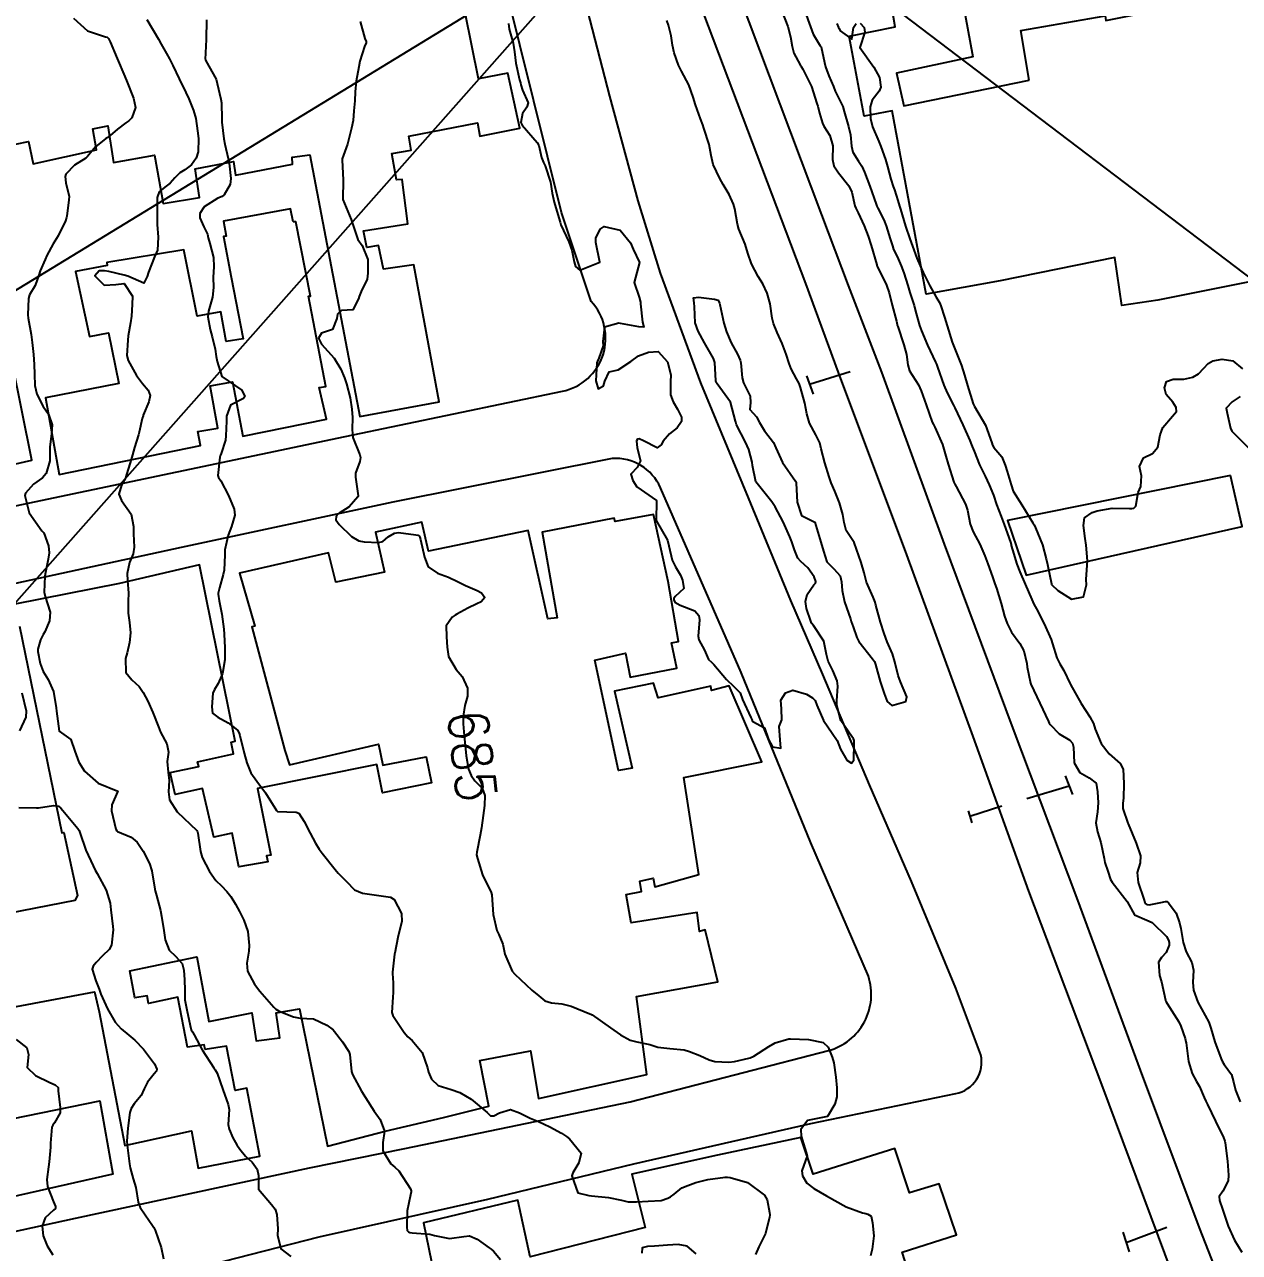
# Model space of a CAD drawing. Header units: metres. Extents: x 292545 to 299085, y 7450245 to 7463078.
# Drawn here: x 296899.3 to 297021.9, y 7453652.1 to 7453776.1 of the extents above; entities that cross this region are included whole.
import ezdxf
from ezdxf.enums import TextEntityAlignment as Align

# ---------------------------------------------------------------- set-up
doc = ezdxf.new("R2010")
doc.units = ezdxf.units.M
doc.linetypes.add('CONTINUO', pattern=[0])
for name, color, linetype in [('Cotas', 45, 'Continuous'), ('Curvas de Nivel 1m', 11, 'Continuous'), ('Curvas de Nivel 5m', 15, 'Continuous'), ('Edificações', 30, 'Continuous'), ('Linha Férrea', 20, 'Continuous'), ('Pórtico', 62, 'Continuous'), ('TEXTO', 45, 'Continuous'), ('Vias Primárias', 230, 'Continuous')]:
    doc.layers.add(name, color=color, linetype=linetype)
doc.styles.add('Style-STANDARD', font='STANDARD.shx')

msp = doc.modelspace()

# ---------------------------------------------------------------- linework, layer by layer
at = {"layer": 'Curvas de Nivel 1m', "flags": 128}
for points, elevation in [([(296904.26, 7453776.75), (296905.65, 7453775.48), (296907.48, 7453774.87), (296907.64, 7453774.84), (296907.8, 7453774.71), (296907.97, 7453774.37), (296908.67, 7453772.7), (296909.43, 7453770.86), (296909.51, 7453770.69), (296909.6, 7453770.46), (296910.3, 7453768.68), (296910.5, 7453767.75), (296910.14, 7453766.68), (296909.84, 7453766.4), (296909.55, 7453766.19), (296908.7, 7453765.54), (296907.71, 7453764.71), (296907.59, 7453764.65), (296907.53, 7453764.62), (296906.47, 7453763.77), (296905.63, 7453762.74), (296905.5, 7453762.62), (296904.34, 7453761.9), (296903.49, 7453761.01), (296903.41, 7453760.76), (296903.47, 7453760.13), (296903.8, 7453758.76), (296903.79, 7453758.42), (296903.59, 7453756.76), (296903.56, 7453756.63), (296903.43, 7453756.3), (296902.71, 7453754.77), (296902.21, 7453753.97), (296901.56, 7453752.79), (296901.38, 7453752.4), (296900.9, 7453751.26), (296900.77, 7453750.8), (296900.38, 7453749.77), (296899.82, 7453748.81), (296899.7, 7453748.45), (296899.64, 7453746.81), (296899.67, 7453746.45), (296899.97, 7453744.8), (296900.08, 7453744.01), (296900.21, 7453742.8), (296900.28, 7453741.77), (296900.31, 7453740.8), (296900.36, 7453739.67), (296900.54, 7453738.8), (296901.2, 7453737.55), (296901.72, 7453736.78), (296902.1, 7453735.69), (296902.04, 7453734.78), (296901.86, 7453733.48), (296901.88, 7453732.78), (296901.86, 7453732.06), (296901.5, 7453730.78), (296901.12, 7453730.34), (296900.2, 7453729.71), (296899.4, 7453728.81), (296899.34, 7453728.56), (296899.78, 7453726.8), (296901.06, 7453725), (296901.16, 7453724.9), (296901.26, 7453724.79), (296901.72, 7453723.46), (296901.78, 7453722.78), (296901.68, 7453722.13), (296901.41, 7453720.79), (296901.37, 7453720.41), (296901.3, 7453718.79), (296901.4, 7453718.36), (296901.89, 7453716.78), (296901.84, 7453715.89), (296901.35, 7453714.79), (296901.2, 7453714.52), (296900.92, 7453713.97), (296900.65, 7453713.05), (296900.65, 7453712.79), (296900.89, 7453711.59), (296901.19, 7453710.79), (296901.69, 7453709.97), (296902.24, 7453708.78), (296902.5, 7453707.12), (296902.54, 7453706.77), (296902.81, 7453704.77), (296903.97, 7453703.92), (296904.4, 7453702.75), (296904.78, 7453701.62), (296905.36, 7453700.73), (296906.75, 7453699.52), (296908.74, 7453698.7), (296908.13, 7453697.31), (296908.08, 7453696.71), (296908.53, 7453694.87), (296908.63, 7453694.7), (296908.69, 7453694.64), (296910.07, 7453694.06), (296910.68, 7453693.56), (296911.27, 7453692.66), (296911.91, 7453691.4), (296912.17, 7453690.65), (296912.47, 7453688.81), (296912.49, 7453688.65), (296912.62, 7453688.16), (296913.03, 7453686.65), (296913.15, 7453686.09), (296913.37, 7453684.64), (296913.5, 7453683.7), (296913.91, 7453682.64), (296914.55, 7453682.05), (296915.22, 7453681.3), (296915.38, 7453680.62), (296915.46, 7453679.67), (296915.48, 7453678.62), (296915.49, 7453677.62), (296915.68, 7453676.61), (296916.02, 7453675.05), (296916.13, 7453674.6), (296916.26, 7453674.41), (296916.45, 7453674.1), (296917.24, 7453672.59), (296918.41, 7453670.77), (296918.55, 7453670.58), (296918.74, 7453670.24), (296919.34, 7453668.57), (296919.87, 7453667.06), (296919.95, 7453666.56), (296919.85, 7453665.06), (296919.96, 7453664.56), (296920.32, 7453663.7), (296920.75, 7453662.98), (296921.04, 7453662.55), (296921.62, 7453661.85), (296922.3, 7453661.24), (296922.79, 7453660.53), (296922.92, 7453659.89), (296922.94, 7453658.52), (296924.25, 7453656.97), (296924.61, 7453656.51), (296924.78, 7453655.96), (296924.89, 7453654.5), (296924.84, 7453653.87), (296925.17, 7453652.5), (296926.19, 7453651.72)], 688), ([(296975.69, 7453777.63), (296976.36, 7453775.9), (296976.64, 7453774.88), (296976.79, 7453773.89), (296976.96, 7453773.22), (296977.62, 7453772.05), (296977.68, 7453771.93), (296977.71, 7453771.88), (296977.88, 7453771.61), (296978.74, 7453769.87), (296979.3, 7453768.14), (296979.39, 7453767.86), (296979.57, 7453767.16), (296979.85, 7453766.15), (296979.99, 7453765.85), (296980.6, 7453764.91), (296980.91, 7453763.85), (296980.87, 7453762.49), (296981.01, 7453761.84), (296981.49, 7453761.13), (296982.53, 7453759.82), (296982.82, 7453759.18), (296983.12, 7453757.82), (296983.21, 7453757.57), (296983.45, 7453757.11), (296984.05, 7453755.8), (296984.46, 7453754.76), (296984.76, 7453753.8), (296985.33, 7453751.85), (296985.35, 7453751.79), (296985.38, 7453751.73), (296986.33, 7453749.78), (296986.59, 7453749.02), (296986.9, 7453747.77), (296987.32, 7453746.17), (296987.39, 7453745.84), (296987.41, 7453745.77), (296987.46, 7453745.62), (296988.06, 7453743.76), (296988.33, 7453742.81), (296988.49, 7453741.75), (296988.64, 7453741.13), (296989.24, 7453740.19), (296989.55, 7453739.74), (296989.82, 7453739.14), (296990.32, 7453737.73), (296990.94, 7453735.97), (296991.06, 7453735.72), (296991.19, 7453735.46), (296991.97, 7453733.71), (296992.32, 7453732.54), (296992.53, 7453731.71), (296993.12, 7453729.89), (296993.18, 7453729.76), (296993.22, 7453729.7), (296993.35, 7453729.47), (296994.3, 7453727.68), (296994.5, 7453727.09), (296994.77, 7453725.67), (296995.06, 7453724.89), (296995.74, 7453723.66), (296996.24, 7453722.45), (296996.54, 7453721.65), (296997.01, 7453720.35), (296997.18, 7453719.83), (296997.26, 7453719.65), (296997.44, 7453719.2), (296997.88, 7453717.64), (296998.22, 7453716.38), (296998.49, 7453715.63), (296998.94, 7453714.76), (296999.79, 7453713.62), (297000.2, 7453712.89), (297000.47, 7453711.61), (297000.53, 7453711.24), (297000.86, 7453709.6), (297000.88, 7453709.52), (297001.8, 7453707.59), (297002.67, 7453705.75), (297002.75, 7453705.58), (297002.83, 7453705.43), (297003.74, 7453704.49), (297004.82, 7453703.87), (297005.1, 7453703.55), (297005.21, 7453703.14), (297005.27, 7453701.55), (297005.82, 7453700.59), (297006.77, 7453700.05), (297007.48, 7453699.52), (297007.63, 7453698.64), (297007.69, 7453697.52), (297007.61, 7453696.63), (297007.45, 7453695.52), (297007.63, 7453694.59), (297007.97, 7453693.52), (297008.28, 7453691.91), (297008.36, 7453691.51), (297008.65, 7453690.63), (297008.94, 7453689.8), (297009.11, 7453689.5), (297010.61, 7453687.58), (297010.65, 7453687.49), (297011.35, 7453686.23), (297012.6, 7453685.68), (297013.13, 7453685.45), (297014.58, 7453684.02), (297014.79, 7453683.65), (297014.85, 7453683.44), (297014.86, 7453683.14), (297014.56, 7453682.42), (297014.08, 7453681.92), (297013.77, 7453681.45), (297013.89, 7453680.09), (297014.08, 7453679.44), (297014.5, 7453677.6), (297014.53, 7453677.47), (297014.54, 7453677.44), (297014.66, 7453677.27), (297015.83, 7453675.42), (297016.03, 7453674.97), (297016.46, 7453673.73), (297016.55, 7453673.41), (297016.57, 7453673.29), (297016.81, 7453671.41), (297017.19, 7453670.19), (297017.62, 7453669.4), (297017.9, 7453668.9), (297018.39, 7453667.78), (297018.55, 7453667.39), (297018.71, 7453667.05), (297019.53, 7453665.38), (297020.34, 7453663.75), (297020.43, 7453663.47), (297020.46, 7453663.37), (297020.49, 7453663.21), (297020.74, 7453661.36), (297020.85, 7453659.92), (297020.8, 7453659.36), (297020.27, 7453658.32), (297019.89, 7453657.76), (297019.93, 7453657.37), (297020.25, 7453656.49), (297020.61, 7453655.37), (297020.8, 7453654.79), (297021.44, 7453653.36), (297022.2, 7453652.14)], 684), ([(296978.09, 7453777.47), (296978.65, 7453775.87), (296978.92, 7453775.13), (296979.64, 7453773.97), (296979.69, 7453773.91), (296979.71, 7453773.86), (296980.05, 7453772.28), (296980.17, 7453771.85), (296980.51, 7453770.94), (296980.96, 7453769.84), (296981.14, 7453769.39), (296981.58, 7453768.52), (296981.9, 7453767.83), (296982.06, 7453767.33), (296982.48, 7453765.82), (296982.67, 7453764.96), (296982.8, 7453763.82), (296982.93, 7453763.23), (296983.51, 7453762.32), (296983.83, 7453761.81), (296984.09, 7453761.21), (296984.63, 7453759.8), (296985.27, 7453757.98), (296985.33, 7453757.79), (296985.45, 7453757.56), (296986.06, 7453756.4), (296986.29, 7453755.78), (296986.7, 7453754.48), (296986.91, 7453753.77), (296987.03, 7453753.4), (296987.39, 7453752.68), (296987.81, 7453751.76), (296988.08, 7453751.05), (296988.47, 7453749.75), (296988.66, 7453749.07), (296989.11, 7453747.74), (296989.16, 7453747.57), (296989.32, 7453746.92), (296989.66, 7453745.74), (296989.85, 7453745.19), (296990.46, 7453743.73), (296991.27, 7453742.01), (296991.36, 7453741.82), (296991.4, 7453741.72), (296991.47, 7453741.51), (296992.11, 7453739.71), (296992.43, 7453738.91), (296993.07, 7453737.69), (296993.12, 7453737.6), (296993.21, 7453737.41), (296994.01, 7453735.68), (296994.74, 7453734.1), (296994.91, 7453733.67), (296994.98, 7453733.49), (296995.16, 7453733.05), (296995.72, 7453731.66), (296996.27, 7453730.52), (296996.69, 7453729.65), (296997.11, 7453728.59), (296997.44, 7453727.64), (296997.88, 7453726.44), (296998.19, 7453725.63), (296998.83, 7453723.84), (296998.89, 7453723.62), (296998.92, 7453723.5), (296999.04, 7453723.07), (296999.48, 7453721.62), (296999.77, 7453720.86), (297000.32, 7453719.61), (297000.98, 7453718.05), (297001.19, 7453717.6), (297001.46, 7453717.1), (297002.25, 7453715.59), (297002.93, 7453714.03), (297003.08, 7453713.58), (297003.52, 7453712.18), (297003.83, 7453711.57), (297004.23, 7453710.9), (297004.85, 7453709.55), (297004.88, 7453709.48), (297005.97, 7453707.54), (297006.84, 7453706.21), (297007.22, 7453705.53), (297007.39, 7453704.96), (297008, 7453703.52), (297008.8, 7453702.49), (297009.91, 7453701.49), (297010.21, 7453700.92), (297010.27, 7453699.49), (297010.23, 7453698), (297010.19, 7453697.49), (297010.19, 7453696.95), (297010.68, 7453695.48), (297010.69, 7453695.46), (297010.71, 7453695.4), (297011.52, 7453693.47), (297011.97, 7453692.17), (297011.94, 7453691.47), (297011.64, 7453690.49), (297011.72, 7453689.47), (297012.29, 7453687.8), (297012.41, 7453687.46), (297012.49, 7453687.34), (297012.61, 7453687.27), (297012.84, 7453687.23), (297014.02, 7453687.45), (297014.48, 7453687.58), (297014.61, 7453687.56), (297014.77, 7453687.44), (297015.55, 7453686.37), (297015.89, 7453685.42), (297016.02, 7453684.85), (297016.27, 7453683.41), (297016.56, 7453682.48), (297017.13, 7453681.4), (297017.3, 7453680.64), (297017.23, 7453679.4), (297017.32, 7453678.6), (297017.76, 7453677.4), (297018.48, 7453676.05), (297018.86, 7453675.39), (297019.06, 7453674.79), (297019.48, 7453673.38), (297020.11, 7453671.69), (297020.25, 7453671.37), (297020.42, 7453671.09), (297021.14, 7453670.09), (297021.34, 7453669.36), (297021.56, 7453668.51), (297022.02, 7453667.35)], 683), ([(296911.67, 7453776.62), (296912.82, 7453774.65), (296913.11, 7453774.12), (296913.63, 7453773.2), (296913.95, 7453772.64), (296914.28, 7453771.97), (296914.92, 7453770.63), (296915.58, 7453769.24), (296915.88, 7453768.62), (296916.38, 7453767.43), (296916.59, 7453766.61), (296916.77, 7453765.38), (296916.86, 7453764.61), (296916.85, 7453763.27), (296916.64, 7453762.61), (296916.15, 7453761.96), (296915.49, 7453761.44), (296914.98, 7453761.13), (296914.47, 7453760.63), (296914, 7453760.11), (296913.47, 7453759.68), (296912.89, 7453759.22), (296912.69, 7453758.65), (296912.7, 7453757.9), (296912.69, 7453756.65), (296912.69, 7453755.92), (296912.79, 7453754.65), (296912.72, 7453753.33), (296912.43, 7453752.65), (296911.81, 7453751.1), (296911.7, 7453750.66), (296911.36, 7453750), (296909.73, 7453750.69), (296909.36, 7453750.8), (296907.81, 7453751.16), (296907.37, 7453751.23), (296906.86, 7453751.23), (296906.39, 7453750.73), (296907.35, 7453749.81), (296908.51, 7453749.85), (296909.36, 7453749.98), (296910.21, 7453748.68), (296910.19, 7453747.83), (296910.1, 7453746.68), (296910, 7453745.99), (296909.78, 7453744.69), (296909.73, 7453744.24), (296909.63, 7453742.69), (296909.76, 7453742.18), (296910.61, 7453740.68), (296911.23, 7453739.86), (296911.78, 7453739.21), (296912, 7453738.66), (296911.87, 7453738.01), (296911.29, 7453736.67), (296911.27, 7453736.6), (296911.19, 7453736.33), (296910.88, 7453734.97), (296910.8, 7453734.67), (296910.42, 7453733.41), (296910.21, 7453732.68), (296909.96, 7453731.85), (296909.61, 7453730.69), (296909.49, 7453730.31), (296909.11, 7453729.6), (296908.84, 7453728.69), (296909.09, 7453728.05), (296910.08, 7453726.68), (296910.3, 7453725.44), (296910.32, 7453724.68), (296910.39, 7453723.33), (296910.26, 7453722.68), (296909.9, 7453721.8), (296909.68, 7453720.68), (296909.71, 7453719.96), (296909.8, 7453718.68), (296909.78, 7453717.88), (296909.77, 7453716.68), (296909.89, 7453715.73), (296909.99, 7453714.68), (296909.89, 7453713.72), (296909.66, 7453712.68), (296909.49, 7453712.09), (296909.52, 7453710.68), (296910.15, 7453709.95), (296910.87, 7453709.27), (296911.3, 7453708.67), (296911.74, 7453707.78), (296912.25, 7453706.66), (296912.82, 7453705.2), (296913.03, 7453704.65), (296913.66, 7453703.49), (296913.85, 7453702.63), (296913.7, 7453701.71), (296913.81, 7453700.63), (296913.9, 7453699.78), (296913.84, 7453698.63), (296913.95, 7453697.84), (296914.72, 7453696.62), (296916.69, 7453694.72), (296916.78, 7453694.6), (296916.82, 7453694.47), (296917.06, 7453692.6), (296917.25, 7453692.01), (296917.99, 7453690.59), (296918.63, 7453689.68), (296919.19, 7453689.13), (296919.73, 7453688.56), (296920.12, 7453688.06), (296920.61, 7453687.29), (296921.02, 7453686.55), (296921.44, 7453685.69), (296921.84, 7453684.54), (296921.98, 7453683.12), (296921.95, 7453682.54), (296921.76, 7453681.32), (296921.81, 7453680.54), (296922.51, 7453679.21), (296923.06, 7453678.52), (296924.49, 7453676.91), (296924.68, 7453676.7), (296925.01, 7453676.5), (296926.47, 7453675.93), (296927.15, 7453675.79), (296928.47, 7453675.73), (296929.83, 7453675.08), (296930.46, 7453674.6), (296930.61, 7453674.44), (296931.4, 7453673.38), (296932.05, 7453672.42), (296932.15, 7453672.13), (296932.32, 7453670.41), (296932.41, 7453670.11), (296933.33, 7453668.4), (296934.37, 7453666.75), (296934.61, 7453666.39), (296935.2, 7453665.54), (296935.65, 7453664.38), (296935.48, 7453663.22), (296935.49, 7453662.38), (296936.3, 7453661.08), (296936.68, 7453660.74), (296937.09, 7453660.36), (296938.27, 7453658.55), (296938.35, 7453658.34), (296938.35, 7453658.25), (296938.26, 7453657.95), (296937.92, 7453656.34), (296937.89, 7453654.67), (296937.95, 7453654.34), (296938.07, 7453654.2), (296938.21, 7453654.13), (296938.43, 7453654.12), (296940.21, 7453653.96), (296940.69, 7453653.83), (296942.21, 7453653.53), (296943.67, 7453653.74), (296944.21, 7453653.82), (296945.01, 7453653.46), (296946.2, 7453652.6), (296946.4, 7453652.46), (296946.66, 7453652.24), (296947.36, 7453651.4)], 687), ([(296917.67, 7453776.59), (296917.64, 7453774.59), (296917.56, 7453772.59), (296917.58, 7453772.54), (296917.62, 7453772.46), (296918.67, 7453770.58), (296918.99, 7453769.16), (296919.13, 7453768.57), (296919.19, 7453768.2), (296919.23, 7453766.57), (296919.24, 7453766.27), (296919.43, 7453764.57), (296919.52, 7453764.04), (296919.87, 7453762.57), (296919.95, 7453762.11), (296920.15, 7453760.56), (296920.07, 7453759.97), (296919.46, 7453758.91), (296919.27, 7453758.76), (296918.81, 7453758.58), (296917.44, 7453757.72), (296917, 7453757.04), (296917, 7453756.6), (296917.42, 7453755.68), (296917.79, 7453754.96), (296917.85, 7453754.59), (296918, 7453753.99), (296918.4, 7453752.58), (296918.42, 7453751.64), (296918.34, 7453750.59), (296918.39, 7453749.55), (296918.3, 7453748.59), (296917.89, 7453747.16), (296917.8, 7453746.59), (296918.04, 7453745.33), (296918.24, 7453744.59), (296918.54, 7453743.32), (296918.67, 7453742.58), (296918.77, 7453742.09), (296919.24, 7453740.57), (296921.23, 7453739.2), (296921.55, 7453738.55), (296921.42, 7453738.35), (296921.22, 7453738.25), (296920.1, 7453737.67), (296919.7, 7453736.56), (296919.69, 7453736.06), (296919.64, 7453734.57), (296919.58, 7453734.15), (296919.15, 7453732.79), (296919.08, 7453732.63), (296919.05, 7453732.57), (296919.01, 7453732.44), (296918.83, 7453730.57), (296918.9, 7453730.36), (296919.12, 7453730.03), (296919.89, 7453728.56), (296920.47, 7453727.17), (296920.53, 7453726.56), (296920.19, 7453725.43), (296919.87, 7453724.56), (296919.54, 7453723.08), (296919.52, 7453722.57), (296919.46, 7453721.03), (296919.35, 7453720.57), (296918.99, 7453719.23), (296918.86, 7453718.7), (296918.86, 7453718.58), (296918.97, 7453717.92), (296919.22, 7453716.58), (296919.42, 7453715.05), (296919.45, 7453714.57), (296919.53, 7453713.18), (296919.54, 7453712.57), (296919.52, 7453711.96), (296919.29, 7453710.57), (296918.87, 7453709.56), (296918.47, 7453708.98), (296918.32, 7453708.59), (296918.21, 7453707.22), (296918.27, 7453706.59), (296918.83, 7453706.18), (296919.88, 7453705.62), (296920.82, 7453704.85), (296920.98, 7453704.55), (296921.04, 7453704.32), (296921.48, 7453702.54), (296921.75, 7453701.57), (296922.15, 7453700.54), (296922.75, 7453699.7), (296923.63, 7453698.52), (296924.73, 7453696.75), (296924.86, 7453696.64), (296926.72, 7453696.6), (296927, 7453696.48), (296927.55, 7453695.63), (296928.15, 7453694.47), (296928.68, 7453693.46), (296929.06, 7453692.84), (296929.35, 7453692.45), (296930.65, 7453690.78), (296930.97, 7453690.44), (296931.8, 7453689.59), (296932.63, 7453688.73), (296933.44, 7453688.4), (296934.62, 7453688.25), (296936.25, 7453688), (296936.62, 7453687.76), (296937.36, 7453686.35), (296937.4, 7453685.54), (296937.08, 7453684.35), (296936.98, 7453683.94), (296936.68, 7453682.36), (296936.67, 7453682.24), (296936.53, 7453681.05), (296936.47, 7453680.42), (296936.46, 7453680.36), (296936.47, 7453680.3), (296936.51, 7453679.35), (296936.53, 7453678.36), (296936.5, 7453677.89), (296936.38, 7453676.37), (296936.48, 7453676.05), (296937.63, 7453674.35), (296938.01, 7453673.91), (296938.44, 7453673.52), (296939.46, 7453672.33), (296939.98, 7453670.76), (296940.08, 7453670.32), (296940.4, 7453669.62), (296941.08, 7453669), (296942.39, 7453668.59), (296943.25, 7453668.28), (296944.38, 7453667.62), (296946, 7453666.25), (296946.36, 7453665.91), (296946.67, 7453665.93), (296947.24, 7453666.24), (296948.37, 7453666.55), (296949.29, 7453666.21), (296950.35, 7453665.67), (296951.2, 7453665.34), (296952.34, 7453664.82), (296953.51, 7453664.16), (296954.01, 7453663.84), (296954.33, 7453663.6), (296955.5, 7453662.14), (296955.27, 7453661.17), (296954.66, 7453660.15), (296954.57, 7453659.86), (296955.16, 7453658.14), (296956.26, 7453657.89), (296956.54, 7453657.85), (296958.26, 7453657.67), (296959.58, 7453657.41), (296960.25, 7453657.23), (296961.09, 7453657.24), (296962.26, 7453657.29), (296963.59, 7453657.38), (296964.26, 7453657.6), (296964.53, 7453657.75), (296964.87, 7453658.02), (296965.65, 7453658.64), (296966.27, 7453658.9), (296967.09, 7453659.19), (296968.28, 7453659.49), (296970.04, 7453659.72), (296970.28, 7453659.72), (296970.55, 7453659.69), (296972.28, 7453659.2), (296974, 7453657.92), (296974.26, 7453657.45), (296974.5, 7453656.17), (296974.54, 7453655.92), (296974.52, 7453655.64), (296974.22, 7453654.48), (296974.09, 7453654.04), (296974.04, 7453653.92), (296973.44, 7453652.69), (296973.08, 7453651.93)], 686), ([(296948.15, 7453776.23), (296948.23, 7453775.66), (296948.64, 7453774.23), (296948.78, 7453773.37), (296948.91, 7453772.22), (296949.28, 7453770.53), (296949.38, 7453770.21), (296949.42, 7453770.04), (296949.59, 7453769.49), (296950.14, 7453768.2), (296950, 7453767.77), (296949.56, 7453767.14), (296949.42, 7453766.21), (296949.55, 7453765.94), (296951.07, 7453764.2), (296951.23, 7453763.9), (296951.51, 7453762.7), (296951.68, 7453762.19), (296951.85, 7453761.84), (296952.4, 7453760.18), (296952.56, 7453759.08), (296952.79, 7453758.18), (296953.35, 7453756.25), (296953.37, 7453756.17), (296953.43, 7453755.89), (296954.24, 7453754.16), (296954.57, 7453753.33), (296954.79, 7453752.15), (296954.93, 7453751.69), (296955.37, 7453751.32), (296957.38, 7453752.12), (296956.98, 7453754.12), (296956.99, 7453754.54), (296957.42, 7453755.45), (296957.83, 7453755.71), (296959.42, 7453755.36), (296960.49, 7453754.08), (296960.74, 7453753.42), (296961.38, 7453752.07), (296960.86, 7453750.08), (296961.34, 7453748.59), (296961.48, 7453748.07), (296961.48, 7453747.92), (296961.7, 7453746.07), (296961.83, 7453745.54), (296961.31, 7453745.6), (296959.47, 7453745.94), (296959.31, 7453745.95), (296957.86, 7453745.56), (296957.67, 7453744.12), (296957.72, 7453743.68), (296957.27, 7453742.42), (296957.14, 7453742.12), (296957.09, 7453741.95), (296956.99, 7453740.12), (296957.23, 7453739.34), (296957.74, 7453739.62), (296957.89, 7453740.11), (296958.33, 7453741.04), (296959.25, 7453741.24), (296960.5, 7453742.08), (296961.27, 7453742.65), (296962.29, 7453743.04), (296963.27, 7453743.11), (296964.2, 7453742.04), (296964.55, 7453740.74), (296964.52, 7453740.04), (296964.53, 7453738.73), (296964.78, 7453738.03), (296965.21, 7453737.29), (296965.63, 7453736.46), (296965.64, 7453736.02), (296965.19, 7453735.39), (296964.42, 7453734.8), (296963.76, 7453734.04), (296963.56, 7453733.66), (296963.16, 7453733.38), (296961.78, 7453734.07), (296961.37, 7453734.27), (296961.17, 7453734.24), (296961.08, 7453734.08), (296961.16, 7453733.37), (296961.48, 7453732.07), (296961.14, 7453731.38), (296960.52, 7453730.7), (296960.73, 7453730.08), (296961.11, 7453729.45), (296963.09, 7453728.05), (296963.07, 7453726.05), (296964.23, 7453724.04), (296964.58, 7453722.48), (296964.68, 7453722.03), (296965.02, 7453721.35), (296965.52, 7453720.53), (296965.73, 7453720.02), (296965.85, 7453719.16), (296964.98, 7453718.35), (296964.86, 7453718.15), (296964.86, 7453718.03), (296964.97, 7453717.79), (296965.5, 7453717.49), (296966.96, 7453716.92), (296967.39, 7453716.43), (296967.46, 7453716), (296967.3, 7453714.37), (296967.37, 7453714), (296967.96, 7453712.95), (296968.35, 7453711.99), (296968.64, 7453711.73), (296968.9, 7453711.5), (296970.16, 7453709.97), (296970.88, 7453709.31), (296971.54, 7453708.62), (296971.8, 7453707.95), (296972.62, 7453706.15), (296972.72, 7453705.93), (296972.75, 7453705.85), (296972.83, 7453705.75), (296974, 7453705.1), (296974.4, 7453703.92), (296974.8, 7453703.19), (296975.66, 7453703.04), (296975.57, 7453703.9), (296975.5, 7453705.23), (296975.77, 7453705.9), (296975.73, 7453707.03), (296975.64, 7453707.9), (296976.14, 7453708.62), (296976.87, 7453708.91), (296978.23, 7453708.5), (296978.86, 7453708.13), (296979.13, 7453707.86), (296979.3, 7453707.4), (296979.95, 7453705.85), (296980.82, 7453704.57), (296981.35, 7453703.83), (296981.69, 7453702.94), (296982.32, 7453701.82), (296982.78, 7453701.54), (296983.01, 7453701.82), (296983.06, 7453703.56), (296983.04, 7453703.82), (296982.98, 7453703.99), (296982.82, 7453704.22), (296981.72, 7453705.83), (296981.3, 7453707.38), (296981.3, 7453707.84), (296981.41, 7453709.3), (296981.35, 7453709.84), (296980.89, 7453710.89), (296980.43, 7453711.84), (296980.27, 7453712.49), (296979.99, 7453713.85), (296978.95, 7453715.42), (296978.76, 7453715.68), (296978.69, 7453715.86), (296978.26, 7453717.16), (296978.15, 7453717.87), (296978.3, 7453718.56), (296979, 7453719.53), (296979.16, 7453719.7), (296979.19, 7453719.86), (296979.01, 7453720.36), (296978.39, 7453721.24), (296977.68, 7453721.88), (296977.36, 7453722.22), (296977.04, 7453723.08), (296976.75, 7453723.89), (296976.56, 7453724.4), (296975.9, 7453725.9), (296975.09, 7453727.41), (296974.74, 7453727.91), (296973.12, 7453729.93), (296972.8, 7453731.59), (296972.75, 7453731.94), (296972.43, 7453733.21), (296972.08, 7453733.95), (296971.19, 7453735.7), (296971.1, 7453735.96), (296971.08, 7453736.08), (296970.56, 7453737.97), (296969.24, 7453739.84), (296969.13, 7453739.98), (296969.08, 7453740.14), (296968.99, 7453741.98), (296968.87, 7453742.38), (296967.96, 7453743.99), (296967.3, 7453745.14), (296967.02, 7453746), (296966.95, 7453747.62), (296966.89, 7453748.01), (296966.84, 7453748.51), (296967.34, 7453748.57), (296968.95, 7453748.38), (296969.34, 7453748.27), (296969.45, 7453747.98), (296969.48, 7453747.83), (296969.89, 7453745.97), (296970.18, 7453745.09), (296970.64, 7453743.97), (296971.27, 7453742.83), (296971.54, 7453742.23), (296971.6, 7453741.95), (296971.74, 7453740.44), (296971.9, 7453739.95), (296972.57, 7453738.6), (296972.6, 7453737.94), (296972.51, 7453737.24), (296973.2, 7453736.49), (296973.51, 7453735.93), (296974.02, 7453735.08), (296974.92, 7453733.91), (296975.16, 7453733.36), (296975.81, 7453731.9), (296977.12, 7453730.01), (296977.18, 7453729.94), (296977.19, 7453729.89), (296977.19, 7453729.82), (296977.29, 7453727.89), (296977.75, 7453726.55), (296979.07, 7453725.86), (296979.68, 7453723.85), (296979.96, 7453722.93), (296980.3, 7453721.85), (296981.02, 7453721.16), (296981.64, 7453720.46), (296981.79, 7453719.83), (296981.85, 7453718.97), (296982.09, 7453717.83), (296982.67, 7453716.11), (296982.77, 7453715.82), (296982.95, 7453715.3), (296983.33, 7453714.21), (296983.53, 7453713.81), (296984.91, 7453712.05), (296985.11, 7453711.79), (296985.21, 7453711.48), (296985.69, 7453709.78), (296986.09, 7453708.55), (296986.4, 7453707.77), (296986.85, 7453707.36), (296988.26, 7453707.75), (296988.37, 7453708.24), (296987.74, 7453709.76), (296987.51, 7453710.38), (296987.17, 7453711.77), (296986.91, 7453712.56), (296986.38, 7453713.78), (296986.09, 7453714.63), (296985.72, 7453715.78), (296985.26, 7453717.5), (296985.18, 7453717.79), (296984.98, 7453718.28), (296984.3, 7453719.8), (296984.05, 7453720.76), (296983.77, 7453721.8), (296983.04, 7453723.81), (296982.25, 7453725.01), (296982.05, 7453725.83), (296981.9, 7453726.64), (296981.56, 7453727.83), (296981.11, 7453729.01), (296980.75, 7453729.84), (296980.54, 7453730.44), (296980.08, 7453731.85), (296979.73, 7453733.28), (296979.58, 7453733.86), (296979.18, 7453734.67), (296978.54, 7453735.87), (296978.27, 7453736.8), (296978.07, 7453737.87), (296977.64, 7453739.48), (296977.49, 7453739.88), (296977.25, 7453740.35), (296976.71, 7453741.34), (296976.51, 7453741.89), (296976.2, 7453742.82), (296975.8, 7453743.9), (296975.3, 7453745.03), (296974.91, 7453745.91), (296974.77, 7453746.46), (296974.58, 7453747.92), (296974.28, 7453748.98), (296973.85, 7453749.93), (296973.37, 7453750.68), (296972.68, 7453751.94), (296972.31, 7453753.03), (296972.04, 7453753.94), (296971.43, 7453755.44), (296971.27, 7453755.95), (296971, 7453757.51), (296970.88, 7453757.96), (296970.45, 7453758.95), (296969.84, 7453759.97), (296969.48, 7453760.55), (296968.83, 7453761.99), (296968.61, 7453762.89), (296968.41, 7453763.99), (296967.89, 7453765.65), (296967.77, 7453766), (296967.56, 7453766.58), (296967.04, 7453768.01), (296966.8, 7453768.79), (296966.38, 7453770.01), (296965.61, 7453771.41), (296965.31, 7453772.02), (296964.87, 7453773.27), (296964.72, 7453774.03), (296964.58, 7453774.97), (296964.31, 7453776.04), (296964.16, 7453776.53)], 684), ([(296981.3, 7453776.21), (296981.49, 7453775.83), (296981.54, 7453775.71), (296981.66, 7453775.47), (296982.83, 7453774.64), (296983, 7453775.82), (296983.27, 7453776.21)], 682), ([(296983.67, 7453776.25), (296984.06, 7453775.81), (296984.12, 7453775.34), (296983.64, 7453773.81), (296985.05, 7453771.8), (296985.61, 7453770.75), (296985.76, 7453769.79), (296985.59, 7453769.38), (296984.89, 7453768.49), (296984.67, 7453767.8), (296984.72, 7453766.64), (296984.92, 7453765.8), (296985.53, 7453764.3), (296985.69, 7453763.95), (296985.75, 7453763.79), (296986.22, 7453762.49), (296986.43, 7453761.78), (296986.75, 7453760.5), (296987.01, 7453759.77), (296987.14, 7453759.43), (296987.46, 7453758.36), (296987.64, 7453757.76), (296987.73, 7453757.48), (296988.25, 7453755.75), (296988.68, 7453754.48), (296988.95, 7453753.74), (296989.39, 7453752.51), (296989.71, 7453751.74), (296990.03, 7453751.07), (296990.71, 7453749.73), (296991.34, 7453748.58), (296991.67, 7453748.05), (296991.79, 7453747.71), (296992.16, 7453746.55), (296992.43, 7453745.7), (296992.94, 7453744.04), (296993.08, 7453743.69), (296993.14, 7453743.55), (296993.28, 7453743.21), (296993.89, 7453741.68), (296994.2, 7453740.72), (296994.51, 7453739.68), (296995.06, 7453737.82), (296995.13, 7453737.67), (296995.21, 7453737.53), (296996.3, 7453735.66), (296996.94, 7453733.88), (296997.01, 7453733.65), (296997.16, 7453733.4), (296997.96, 7453732.45), (296998.29, 7453731.63), (296998.5, 7453730.99), (296998.89, 7453729.62), (296999.11, 7453729.01), (296999.97, 7453727.61), (297001.08, 7453725.81), (297001.21, 7453725.6), (297001.36, 7453725.31), (297002.06, 7453723.59), (297002.44, 7453722.17), (297002.57, 7453721.58), (297002.96, 7453719.63), (297002.98, 7453719.58), (297003, 7453719.54), (297003.61, 7453718.96), (297004.98, 7453718.08), (297006.19, 7453718.33), (297006.5, 7453719.54), (297006.47, 7453720.07), (297006.59, 7453721.53), (297006.6, 7453721.96), (297006.46, 7453723.54), (297006.38, 7453724.21), (297006.21, 7453725.54), (297006.31, 7453726.3), (297007.09, 7453726.84), (297007.6, 7453727.01), (297009.09, 7453727.27), (297010.86, 7453727.26), (297011.09, 7453727.26), (297011.28, 7453727.29), (297011.48, 7453727.48), (297011.72, 7453728.86), (297011.99, 7453729.47), (297012.06, 7453730.54), (297011.85, 7453731.47), (297012.25, 7453732.37), (297013.16, 7453732.81), (297013.71, 7453733.45), (297013.96, 7453734.67), (297014.22, 7453735.44), (297015.2, 7453736.57), (297015.6, 7453737.03), (297015.55, 7453737.43), (297015.22, 7453737.99), (297014.55, 7453738.76), (297014.38, 7453739.44), (297014.6, 7453740.08), (297015.25, 7453740.29), (297016.35, 7453740.31), (297017.25, 7453740.5), (297017.83, 7453740.83), (297018.37, 7453741.4), (297018.78, 7453741.88), (297019.27, 7453742.15), (297020.22, 7453742.32), (297021.27, 7453742.15), (297022.26, 7453741.35)], 682), ([(297022.02, 7453738.55), (297021.22, 7453738.03), (297020.61, 7453737.37), (297020.7, 7453736.86), (297021.03, 7453735.36), (297021.19, 7453735.04), (297022.89, 7453733.34)], 682), ([(296899.04, 7453708.63), (296899.48, 7453706.8), (296899.45, 7453706.19), (296898.81, 7453704.81)], 689), ([(296898.73, 7453697.04), (296900.51, 7453697.01), (296900.73, 7453697.03), (296902.23, 7453697.27), (296902.73, 7453697.18), (296902.96, 7453697), (296903.16, 7453696.76), (296904.7, 7453694.94), (296904.82, 7453694.74), (296904.89, 7453694.54), (296905.5, 7453692.73), (296906.23, 7453691.16), (296906.45, 7453690.72), (296906.65, 7453690.39), (296907.56, 7453688.71), (296907.94, 7453687.38), (296908.03, 7453686.71), (296908.23, 7453685.05), (296908.24, 7453684.7), (296908.1, 7453683.16), (296907.86, 7453682.71), (296907.18, 7453682.08), (296906.54, 7453681.39), (296906.23, 7453681.03), (296906.13, 7453680.72), (296906.52, 7453679.56), (296906.83, 7453678.72), (296907.01, 7453678.21), (296907.67, 7453676.71), (296908.46, 7453675.38), (296909.07, 7453674.69), (296909.83, 7453674.06), (296910.44, 7453673.55), (296911.33, 7453672.66), (296912.42, 7453671.17), (296912.66, 7453670.65), (296912.64, 7453670.42), (296912.41, 7453670.15), (296911.72, 7453669.33), (296911.39, 7453668.66), (296911.08, 7453667.96), (296910.37, 7453667.13), (296910.07, 7453666.67), (296909.95, 7453666.27), (296909.75, 7453664.69), (296909.65, 7453663.36), (296909.71, 7453662.69), (296909.92, 7453661.06), (296909.97, 7453660.68), (296910.28, 7453659.56), (296910.54, 7453658.68), (296910.79, 7453657.21), (296910.99, 7453656.67), (296911.5, 7453655.92), (296912.23, 7453654.86), (296912.36, 7453654.65), (296912.48, 7453654.39), (296913.1, 7453652.64), (296913.34, 7453651.48)], 689), ([(296967.1, 7453652), (296966.2, 7453652.75), (296965.3, 7453652.92), (296964.2, 7453652.86), (296962.9, 7453652.75), (296962.2, 7453652.74), (296961.67, 7453652.59), (296961.63, 7453652.07)], 686)]:
    msp.add_lwpolyline(points, dxfattribs=dict(at, elevation=elevation))
at = {"layer": 'Curvas de Nivel 5m', "flags": 128}
for points, elevation in [([(296933.2, 7453776.41), (296933.65, 7453774.71), (296933.79, 7453774.4), (296933.78, 7453774.26), (296933.64, 7453773.88), (296933.17, 7453772.41), (296933.04, 7453771.83), (296932.79, 7453770.41), (296932.69, 7453769.31), (296932.64, 7453768.41), (296932.56, 7453767.41), (296932.47, 7453766.42), (296932.31, 7453765.65), (296932, 7453764.43), (296931.9, 7453764.05), (296931.51, 7453762.91), (296931.38, 7453762.56), (296931.36, 7453762.43), (296931.48, 7453760.43), (296931.45, 7453758.43), (296932.29, 7453756.42), (296932.73, 7453755.1), (296932.97, 7453754.41), (296933.4, 7453753.81), (296933.98, 7453752.4), (296933.97, 7453751), (296933.88, 7453750.4), (296933.73, 7453750.04), (296933.35, 7453749.34), (296933.09, 7453748.66), (296933.03, 7453748.41), (296932.45, 7453747.29), (296931.32, 7453747.23), (296930.89, 7453746.87), (296930.84, 7453746.43), (296930.41, 7453745.33), (296929.3, 7453744.95), (296928.98, 7453744.45), (296929.28, 7453743.84), (296930.58, 7453742.44), (296931.25, 7453741.31), (296931.61, 7453740.43), (296931.82, 7453739.84), (296932.18, 7453738.42), (296932.36, 7453737.26), (296932.42, 7453736.42), (296932.38, 7453735.22), (296932.45, 7453734.42), (296933.15, 7453732.68), (296933.24, 7453732.41), (296933.14, 7453732), (296932.72, 7453730.82), (296932.71, 7453730.41), (296932.98, 7453728.53), (296932.95, 7453728.41), (296932.07, 7453727.43), (296931.08, 7453726.79), (296930.88, 7453726.63), (296930.76, 7453726.43), (296930.74, 7453726.11), (296931.06, 7453725.62), (296932.33, 7453724.42), (296933.05, 7453723.97), (296933.58, 7453723.87), (296935.04, 7453723.81), (296935.49, 7453723.93), (296936, 7453724.37), (296936.65, 7453724.77), (296937.06, 7453724.81), (296938.8, 7453724.6), (296939.06, 7453724.55), (296939.18, 7453724.47), (296939.22, 7453724.34), (296939.27, 7453724.12), (296939.67, 7453722.33), (296940.04, 7453721.35), (296941.01, 7453720.7), (296942.09, 7453720.3), (296943, 7453719.86), (296943.81, 7453719.47), (296944.99, 7453718.96), (296945.45, 7453718.72), (296945.76, 7453718.26), (296945.42, 7453717.82), (296944.97, 7453717.62), (296944.06, 7453717.18), (296942.96, 7453716.57), (296942.78, 7453716.47), (296942.47, 7453716.29), (296941.86, 7453715.39), (296941.91, 7453714.3), (296941.97, 7453713.24), (296942.1, 7453712.3), (296942.89, 7453710.99), (296943.47, 7453710.28), (296944.03, 7453709.12), (296944.03, 7453708.28), (296943.76, 7453707.37), (296943.6, 7453706.28), (296943.6, 7453705.51), (296943.69, 7453704.28), (296943.78, 7453703.3), (296943.88, 7453702.28), (296944.14, 7453700.91), (296944.38, 7453700.27), (296944.76, 7453699.76), (296945.5, 7453699.01), (296945.78, 7453698.25), (296945.74, 7453697.25), (296945.61, 7453696.26), (296945.43, 7453694.99), (296945.3, 7453694.26), (296944.96, 7453692.55), (296944.95, 7453692.27), (296945.03, 7453691.9), (296945.53, 7453690.26), (296946.4, 7453688.48), (296946.49, 7453688.25), (296946.6, 7453686.25), (296946.98, 7453684.64), (296947.18, 7453684.24), (296947.59, 7453683.26), (296947.81, 7453682.23), (296948.53, 7453680.53), (296948.79, 7453680.22), (296950.51, 7453678.6), (296950.73, 7453678.43), (296951.01, 7453678.19), (296951.84, 7453677.52), (296952.49, 7453677.33), (296953.55, 7453677.22), (296954.49, 7453676.98), (296956.39, 7453676.23), (296956.48, 7453676.19), (296956.53, 7453676.17), (296956.61, 7453676.13), (296958.46, 7453674.8), (296959.46, 7453674.09), (296960.45, 7453673.55), (296961.13, 7453673.39), (296962.44, 7453673.11), (296963.25, 7453672.86), (296964.44, 7453672.71), (296965.88, 7453672.57), (296966.44, 7453672.42), (296967.47, 7453672), (296968.43, 7453671.58), (296968.98, 7453671.42), (296970.42, 7453671.35), (296970.98, 7453671.4), (296972.43, 7453671.76), (296972.57, 7453671.79), (296972.92, 7453671.93), (296974.44, 7453672.92), (296975.07, 7453673.28), (296976.45, 7453673.69), (296976.64, 7453673.7), (296978.45, 7453673.63), (296979.94, 7453673.34), (296980.44, 7453672.84), (296980.83, 7453671.84), (296980.99, 7453671.27), (296981.21, 7453669.83), (296981.31, 7453668.75), (296981.31, 7453667.83), (296981.11, 7453667.1), (296980.35, 7453665.84), (296978.36, 7453665.46), (296977.68, 7453664.54), (296977.71, 7453663.88), (296978.31, 7453661.87), (296977.79, 7453660.37), (296977.84, 7453659.87), (296978.28, 7453659.12), (296978.98, 7453658.57), (296980.26, 7453657.84), (296982.25, 7453656.74), (296983.91, 7453656.14), (296984.25, 7453656.05), (296984.44, 7453655.99), (296984.77, 7453655.79), (296984.91, 7453655.12), (296985.04, 7453653.79), (296984.88, 7453652.47), (296984.72, 7453651.79)], 685), ([(296898.45, 7453673.64), (296899.53, 7453672.8), (296899.72, 7453672.1), (296899.56, 7453670.8), (296900.4, 7453669.98), (296901.88, 7453669.29), (296902.39, 7453669.05), (296902.7, 7453668.77), (296902.71, 7453668.43), (296902.92, 7453666.76), (296902.9, 7453666.23), (296902.35, 7453665.21), (296902.15, 7453664.97), (296902.06, 7453664.77), (296901.94, 7453663.15), (296901.92, 7453662.77), (296901.78, 7453661.29), (296901.73, 7453660.78), (296901.57, 7453659.48), (296901.64, 7453658.78), (296902.25, 7453657.25), (296902.44, 7453656.77), (296902.43, 7453656.58), (296902.24, 7453656.39), (296901.4, 7453655.61), (296901.08, 7453654.78), (296901.18, 7453653.81), (296901.58, 7453652.78), (296902.18, 7453651.89)], 690)]:
    msp.add_lwpolyline(points, dxfattribs=dict(at, elevation=elevation))
at = {"layer": 'Edificações'}
for points in [[(297000.71, 7453770.5), (296999.89, 7453775.51), (297008.39, 7453777), (297008.47, 7453776.53), (297032.59, 7453781.37), (297052.04, 7453785.12), (297055.6, 7453767.82), (297056.51, 7453768.07), (297058.55, 7453757.56), (297057.81, 7453757.11), (297013.7, 7453748.29), (297010.08, 7453747.75), (297009.38, 7453752.6), (296997.8, 7453750.25), (296990.31, 7453748.88), (296986.88, 7453767.39), (296984.06, 7453766.87), (296982.54, 7453774.95), (296987.19, 7453775.88), (296986.12, 7453782.15), (296993.07, 7453783.49), (296995.03, 7453772.85), (296987.33, 7453771.21), (296988.07, 7453767.92)], [(296926.42, 7453756.18), (296926.16, 7453757.51), (296919.38, 7453756.26), (296919.65, 7453754.76), (296919.4, 7453754.72), (296920.17, 7453750.59), (296921.37, 7453744.39), (296919.65, 7453744.11), (296919.11, 7453747.1), (296916.73, 7453746.67), (296915.38, 7453753.37), (296907.63, 7453752.07), (296907.66, 7453751.78), (296904.46, 7453751.19), (296905.86, 7453744.6), (296907.8, 7453744.99), (296908.84, 7453739.88), (296901.43, 7453738.41), (296902.79, 7453730.67), (296917.06, 7453733.61), (296916.8, 7453735.02), (296918.81, 7453735.37), (296918.05, 7453739.62), (296920.29, 7453740.04), (296921.36, 7453734.54), (296929.79, 7453736.28), (296929.06, 7453739.47), (296929.73, 7453739.55), (296927.98, 7453748.68), (296928.18, 7453748.7), (296926.7, 7453756.2)], [(297021.05, 7453730.59), (296998.55, 7453726.05), (297000.43, 7453720.53), (297022.22, 7453725.42)], [(296883.35, 7453662.61), (296906.92, 7453667.43), (296908.23, 7453660.03), (296888.39, 7453655.55), (296888.15, 7453656.74), (296884.18, 7453655.92), (296884.45, 7453654.03), (296880.56, 7453653.3), (296879.24, 7453661.86)]]:
    msp.add_lwpolyline(points, close=True, dxfattribs=at)
for points in [[(296895.73, 7453763.48), (296899.71, 7453764.31), (296900.18, 7453762.06), (296906.56, 7453763.47), (296906.19, 7453765.58), (296907.73, 7453765.87), (296908.29, 7453762.17), (296912.42, 7453762.92), (296913.31, 7453758.04), (296916.97, 7453758.66), (296916.54, 7453761.55), (296920.4, 7453762.27), (296920.62, 7453760.92), (296926.35, 7453762), (296926.31, 7453762.73), (296928.1, 7453762.94), (296933.17, 7453736.55), (296941.17, 7453738), (296938.6, 7453751.86), (296935.54, 7453751.42), (296935.04, 7453753.81), (296933.86, 7453753.61), (296933.54, 7453755.29), (296938, 7453755.98), (296937.43, 7453760.47), (296936.86, 7453760.43), (296936.39, 7453763.09), (296938.33, 7453763.44), (296938.11, 7453764.84), (296945.04, 7453766.18), (296945.26, 7453764.84), (296949.3, 7453765.64), (296948.1, 7453771.2), (296945.12, 7453770.62), (296943.78, 7453777.28)], [(296892.35, 7453730.37), (296900.06, 7453732.11), (296897.05, 7453747)], [(296893.98, 7453676.11), (296906.37, 7453678.44), (296906.84, 7453676.43), (296909.45, 7453662.94), (296916.18, 7453664.41), (296916.83, 7453660.63), (296923.05, 7453661.86), (296921.76, 7453668.71), (296920.58, 7453668.48), (296919.71, 7453672.95), (296917.53, 7453672.62), (296917.45, 7453673.08), (296915.77, 7453672.84), (296914.79, 7453677.91), (296911.82, 7453677.28), (296911.7, 7453678.04), (296910.43, 7453677.82), (296909.95, 7453680.57), (296916.71, 7453681.99), (296917.92, 7453675.46), (296922.25, 7453676.33), (296922.69, 7453673.5), (296925.08, 7453673.81), (296924.72, 7453676.32), (296927.05, 7453676.74), (296929.89, 7453662.87), (296935.73, 7453664.39), (296941.59, 7453665.77), (296946.18, 7453666.89), (296945.27, 7453671.52), (296950.38, 7453672.48), (296951.18, 7453667.68), (296962.13, 7453670.09), (296961.07, 7453677.98), (296969.3, 7453679.45), (296968.02, 7453684.7), (296967.45, 7453684.55), (296967.22, 7453686.45), (296960.54, 7453685.4), (296960.05, 7453688.27), (296961.58, 7453688.59), (296961.41, 7453689.63), (296962.78, 7453689.91), (296962.94, 7453689.06), (296967.39, 7453690.28), (296965.85, 7453700.07), (296973.74, 7453701.66), (296970.43, 7453709.35), (296968.67, 7453708.88), (296968.6, 7453709.32), (296963.27, 7453708.12), (296962.81, 7453709.62), (296958.88, 7453708.79), (296960.66, 7453701.04), (296959.28, 7453700.8), (296956.88, 7453711.93), (296959.99, 7453712.64), (296960.46, 7453710.23), (296965.15, 7453711.11), (296964.63, 7453713.67), (296965.31, 7453713.81), (296964.28, 7453719.88), (296962.8, 7453726.63), (296958.92, 7453725.94), (296958.84, 7453726.27), (296951.56, 7453724.86), (296953.06, 7453716.22), (296952.12, 7453716.1), (296950.15, 7453725.02), (296940.09, 7453722.94), (296939.41, 7453725.88), (296934.74, 7453724.87), (296935.65, 7453720.83), (296930.73, 7453719.81), (296930, 7453722.76), (296921.01, 7453720.73), (296922.55, 7453715.36), (296922.26, 7453715.29), (296925.57, 7453702.8), (296926.04, 7453701.37), (296935.03, 7453703.44), (296935.49, 7453701.32), (296939.84, 7453702.16), (296940.39, 7453699.56), (296935.44, 7453698.54), (296934.86, 7453701.39), (296922.84, 7453698.98), (296924.18, 7453692.25), (296923.74, 7453692.17), (296923.87, 7453691.56), (296920.94, 7453691.08), (296920.26, 7453694.46), (296918.42, 7453694.05), (296917.27, 7453698.96), (296914.51, 7453698.36), (296914.01, 7453700.58), (296916.89, 7453701.2), (296916.77, 7453701.65), (296920.41, 7453702.46), (296920.16, 7453703.64), (296920.56, 7453703.75), (296916.97, 7453721.55), (296908.89, 7453719.68), (296898.34, 7453717.58)], [(296898.79, 7453715.37), (296903.09, 7453694.5), (296903.29, 7453694.53), (296904.67, 7453688.16), (296904.39, 7453687.66), (296897.66, 7453686.35)], [(296989.28, 7453647.84), (296987.9, 7453652.17), (296993.39, 7453653.92), (296991.62, 7453659.05), (296988.65, 7453658.14), (296987.17, 7453662.62), (296978.92, 7453660.02), (296977.66, 7453663.72), (296969.25, 7453661.94), (296960.6, 7453660.03), (296961.95, 7453654.63), (296950.36, 7453651.7), (296949.12, 7453657.4), (296939.58, 7453655.13), (296940.39, 7453651.18)]]:
    msp.add_lwpolyline(points, dxfattribs=at)
at = {"layer": 'Linha Férrea', "linetype": 'Continuous'}
for points in [[(296911.12, 7453924.01), (296921.51, 7453898.63), (296932.54, 7453870.51), (296944.96, 7453838.91), (296953.28, 7453816.5), (296954.89, 7453811.55), (296964.93, 7453784.98), (296978.15, 7453749.95), (296981.43, 7453740.97), (296988.35, 7453722.57), (296995.04, 7453704.24), (297000.67, 7453688.6), (297008.01, 7453669.07), (297017.24, 7453644.34), (297029.73, 7453610.49), (297037.29, 7453587.92), (297046.41, 7453558.8), (297052.97, 7453532.52), (297057.38, 7453509.42)], [(297060.21, 7453518.4), (297056.15, 7453538.66), (297051.17, 7453557.16), (297046, 7453575.71), (297039.17, 7453595.92), (297033.22, 7453613.81), (297026.58, 7453632.5), (297017.91, 7453654.6), (297011.96, 7453670.53), (297005.64, 7453687.69), (296999, 7453705.31), (296992.17, 7453723.63), (296985.84, 7453741.02), (296982.48, 7453749.77), (296979.78, 7453756.91), (296972.46, 7453776.38), (296965.57, 7453794.65), (296959.22, 7453812.36), (296952.83, 7453830.73), (296944.3, 7453852.16), (296936.97, 7453870.64), (296929.26, 7453890.89), (296923.15, 7453906.18), (296916.83, 7453920.88)]]:
    msp.add_lwpolyline(points, dxfattribs=at)
at = {"layer": 'Pórtico'}
for points in [[(296978.55, 7453739.8), (296982.64, 7453741.07)], [(296978.26, 7453740.63), (296978.91, 7453738.8)], [(297004.35, 7453700.25), (297005.09, 7453698.36)], [(297004.76, 7453699.2), (297000.5, 7453697.93)], [(296994.55, 7453696.71), (296994.95, 7453695.51)], [(296994.73, 7453696.17), (296997.95, 7453697.22)], [(297010.19, 7453654.18), (297010.81, 7453652.2)], [(297010.51, 7453653.14), (297014.61, 7453654.67)]]:
    msp.add_lwpolyline(points, dxfattribs=at)
at = {"layer": 'TEXTO', "linetype": 'CONTINUO'}
for points in [[(297043.86, 7453734.71, 0), (296970.26, 7453790.63, 0)], [(296960.02, 7453786.89, 0), (296771.57, 7453671.88, 0)], [(296957.89, 7453784.99, 0), (296853.07, 7453666.57, 0)]]:
    msp.add_polyline3d(points, dxfattribs=at)
at = {"layer": 'Vias Primárias'}
for points in [[(296888.61, 7453725.46), (296931.67, 7453734.53), (296953.61, 7453739.09, 0.58373), (296956.51, 7453748.16), (296953.53, 7453757.12), (296947.88, 7453779.8)], [(296913.93, 7453649.82), (296929.05, 7453653.69), (296946.08, 7453657.51), (296960.8, 7453661.08), (296978.67, 7453665.14), (296993.31, 7453668.16, 0.417961), (296995.85, 7453672.08), (296993.31, 7453678.8), (296988.83, 7453689.59), (296984.59, 7453699.33), (296979.9, 7453710.47), (296976.65, 7453717.97), (296972.38, 7453728.32), (296967.58, 7453739.93), (296963.5, 7453751.01), (296961.26, 7453758.32), (296958.38, 7453768.88), (296955.67, 7453779.44)], [(296937.69, 7453662.62), (296960.46, 7453667.34), (296980.46, 7453672.51, 0.429519), (296984.49, 7453680.02), (296978.68, 7453693.5), (296971.65, 7453710.69), (296963.5, 7453729.34, 0.316814), (296958.64, 7453732.29), (296936.48, 7453727.87), (296915.12, 7453723.32), (296891.69, 7453718.24), (296871.69, 7453714.08, 0.342396), (296867.22, 7453708.84), (296869.56, 7453698.21), (296872.6, 7453682.24), (296875.69, 7453667.76), (296877.62, 7453657.95), (296878.56, 7453652.62, 0.379125), (296882.1, 7453650.72), (296904.44, 7453655.6), (296928.07, 7453660.67), (296937.69, 7453662.62)]]:
    msp.add_lwpolyline(points, format="xyb", dxfattribs=at)

# ---------------------------------------------------------------- texts
at = {"layer": 'Cotas', "style": 'Style-STANDARD'}
msp.add_text('685', height=4, rotation=276.4408, dxfattribs=at).set_placement((296944.5, 7453702.29, 685), align=Align.MIDDLE_CENTER)

doc.saveas('drawing.dxf')
